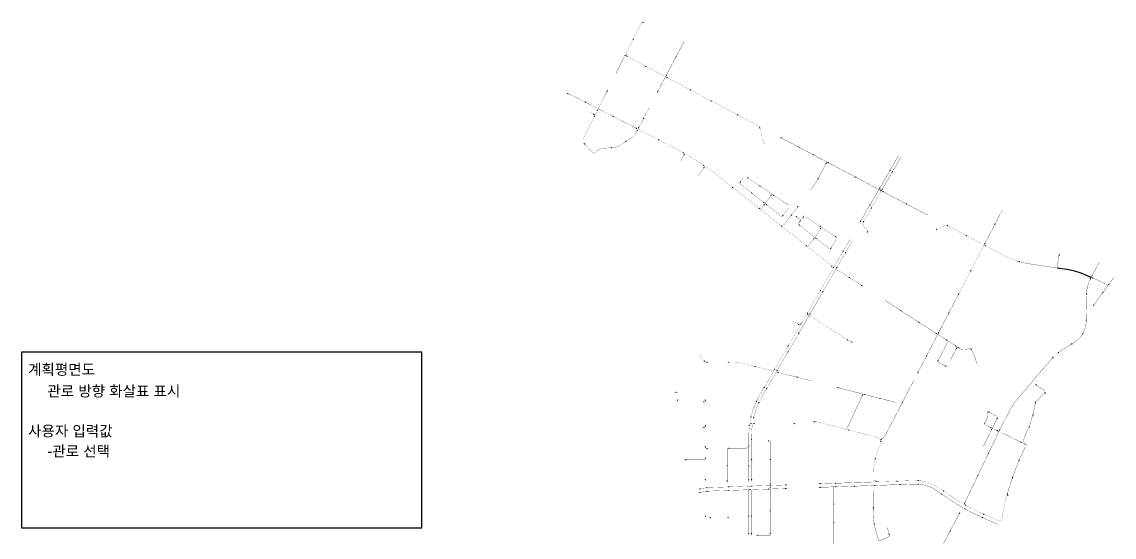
# Model space of a CAD drawing. Header units: millimetres. Extents: x 744 to 12754, y 1419 to 5926.
# Drawn here: x 744 to 4839, y 3994 to 5926 of the extents above; entities that cross this region are included whole.
import ezdxf

# ---------------------------------------------------------------- set-up
doc = ezdxf.new("R2010")
doc.units = ezdxf.units.MM
for name, color, linetype in [('01.우수 화살표', 7, 'Continuous'), ('01.우수관로', 6, 'Continuous'), ('01.우수암거', 200, 'Continuous'), ('도로흐름표시', 7, 'Continuous')]:
    doc.layers.add(name, color=color, linetype=linetype)
doc.styles.get("Standard").update_dxf_attribs({"font": 'arial.ttf'})

msp = doc.modelspace()

# ---------------------------------------------------------------- linework, layer by layer
at = {"layer": '01.우수 화살표', "color": 1}
for points in [[(3070.3, 5925.2), (3071.9, 5920.5), (3078.2, 5925.2)], [(3032.8, 5860), (3037.3, 5857.8), (3038.4, 5865.6)], [(3003, 5801.6), (3004.9, 5797), (3010.9, 5802.2)], [(3011.4, 5794), (3016.2, 5795.5), (3011.5, 5801.9)], [(3199, 5793.9), (3194.6, 5796.2), (3193.3, 5788.4)], [(3084.1, 5755.5), (3086.4, 5760), (3078.6, 5761.3)], [(3163.1, 5725.7), (3158.7, 5728.1), (3157.4, 5720.3)], [(3163, 5713.9), (3165.4, 5718.3), (3157.6, 5719.6)], [(2792.1, 5653.4), (2794.1, 5658), (2786.2, 5658.7)], [(2935, 5665.3), (2939.5, 5663.1), (2940.6, 5670.9)], [(3131.1, 5665.1), (3126.7, 5667.5), (3125.4, 5659.7)], [(3251.5, 5667.2), (3253.8, 5671.6), (3246, 5672.9)], [(2857.5, 5621.4), (2859.8, 5625.9), (2852, 5627.1)], [(3330.4, 5625.5), (3332.8, 5630), (3325, 5631.2)], [(2887.1, 5582.3), (2884.9, 5577.9), (2892.7, 5576.7)], [(2887.3, 5570.5), (2891.8, 5568.2), (2892.9, 5576.1)], [(2899.1, 5593.8), (2903.5, 5591.6), (2904.7, 5599.4)], [(2961.1, 5573.8), (2958.8, 5569.3), (2966.6, 5568.1)], [(3428.4, 5573.8), (3430.7, 5578.3), (3422.9, 5579.5)], [(3047.5, 5529.3), (3045.2, 5524.8), (3053, 5523.6)], [(3059.4, 5529.3), (3055, 5531.6), (3053.7, 5523.8)], [(3078.1, 5564.7), (3073.7, 5567), (3072.4, 5559.2)], [(3508.8, 5525.6), (3513.6, 5526.9), (3509.3, 5533.5)], [(3047.5, 5517.5), (3051.9, 5515.2), (3053.2, 5523)], [(3592.5, 5487.2), (3594.8, 5491.6), (3587, 5492.9)], [(2853, 5465.1), (2856.6, 5468.6), (2849.6, 5472.3)], [(2952.4, 5456.2), (2952.7, 5451.2), (2960.1, 5454.2)], [(3005.6, 5478.4), (3008.3, 5474.2), (3013.2, 5480.4)], [(3130.1, 5486.8), (3127.8, 5482.3), (3135.6, 5481.1)], [(3658.3, 5452.5), (3660.6, 5456.9), (3652.8, 5458.2)], [(3223.8, 5437.9), (3221.3, 5433.6), (3229, 5432)], [(3223.3, 5426.1), (3227.7, 5423.6), (3229.2, 5431.3)], [(3711.4, 5424.5), (3713.7, 5428.9), (3705.9, 5430.2)], [(3299.5, 5391), (3296.6, 5386.9), (3304.2, 5384.7)], [(3298, 5379.3), (3302.1, 5376.4), (3304.3, 5384)], [(3756.3, 5394.5), (3760.8, 5392.2), (3762, 5400)], [(3768.2, 5394.5), (3770.5, 5398.9), (3762.7, 5400.2)], [(4002.1, 5369.3), (3997.7, 5371.8), (3996.1, 5364.1)], [(4010.9, 5364.1), (4006.6, 5366.7), (4005, 5358.9)], [(3440.9, 5325.4), (3437, 5328.5), (3434.3, 5321.1)], [(3466.3, 5337), (3469, 5341.2), (3461.4, 5343.2)], [(3726.3, 5337.5), (3730.7, 5335.2), (3732, 5343)], [(3870.5, 5340.5), (3872.9, 5344.9), (3865.1, 5346.2)], [(3408.6, 5307.9), (3405.5, 5304), (3413, 5301.3)], [(3479.9, 5287.6), (3476.8, 5283.7), (3484.3, 5281)], [(3511.6, 5306.7), (3514.4, 5310.9), (3506.8, 5313)], [(3963.7, 5303.1), (3959.3, 5305.6), (3957.7, 5297.8)], [(3963.4, 5291.5), (3965.7, 5295.9), (3957.9, 5297.2)], [(3972.7, 5298.3), (3968.4, 5300.8), (3966.8, 5293)], [(3972.5, 5286.7), (3974.8, 5291.1), (3967, 5292.4)], [(3525.5, 5251.7), (3522.4, 5247.8), (3529.8, 5245.1)], [(3523.4, 5240), (3527.3, 5236.9), (3529.9, 5244.4)], [(3534.9, 5237.9), (3538, 5241.8), (3530.6, 5244.5)], [(3549.9, 5274.8), (3553.9, 5271.8), (3556.4, 5279.3)], [(3562, 5273.1), (3564.8, 5277.3), (3557.2, 5279.4)], [(4060.8, 5240), (4063.1, 5244.5), (4055.3, 5245.8)], [(3508.3, 5229.3), (3505.2, 5225.3), (3512.7, 5222.7)], [(3600.2, 5199.8), (3596.3, 5202.8), (3593.7, 5195.4)], [(3625.9, 5201.3), (3629.9, 5198.2), (3632.4, 5205.7)], [(3649.5, 5232.3), (3653.5, 5229.2), (3656, 5236.7)], [(3926.8, 5239.5), (3922.5, 5242), (3920.9, 5234.3)], [(3932.1, 5228.3), (3927.8, 5230.8), (3926.2, 5223)], [(3590.8, 5164.2), (3587.7, 5160.3), (3595.1, 5157.6)], [(3648.5, 5191.5), (3651.5, 5195.6), (3644, 5198)], [(3658.5, 5160.8), (3661.6, 5164.7), (3654.1, 5167.4)], [(3658.2, 5177.7), (3662.2, 5174.7), (3664.8, 5182.2)], [(3670.7, 5194), (3674.6, 5191), (3677.2, 5198.5)], [(3736.7, 5162.3), (3734, 5158.1), (3741.6, 5156)], [(3891.7, 5179), (3887.4, 5181.5), (3885.8, 5173.7)], [(3902.7, 5177.5), (3898.4, 5180), (3896.8, 5172.3)], [(4215.4, 5158.5), (4217.7, 5162.9), (4209.9, 5164.2)], [(4395.8, 5168.4), (4391.3, 5170.7), (4390.1, 5162.9)], [(3735.5, 5150.5), (3739.6, 5147.7), (3741.7, 5155.3)], [(3795, 5123.3), (3792.2, 5119.1), (3799.9, 5117)], [(3917.7, 5138.8), (3913.5, 5141.6), (3911.4, 5134)], [(4172.9, 5144.5), (4177, 5147.4), (4170.6, 5152)], [(4286.3, 5121), (4288.6, 5125.4), (4280.8, 5126.7)], [(3685.1, 5089.8), (3682, 5085.9), (3689.4, 5083.2)], [(3710.2, 5112.8), (3714.4, 5110), (3716.5, 5117.6)], [(3721.5, 5111.1), (3724.6, 5115), (3717.2, 5117.7)], [(3780.7, 5078.1), (3776.4, 5080.6), (3774.8, 5072.9)], [(4357.7, 5095.2), (4353.3, 5097.5), (4352.1, 5089.7)], [(4357.7, 5083.3), (4360.1, 5087.7), (4352.3, 5089)], [(3826.5, 5066.5), (3822.2, 5069), (3820.6, 5061.3)], [(3835.3, 5061.4), (3831, 5063.9), (3829.4, 5056.1)], [(4630, 5050), (4634.8, 5048.5), (4634.6, 5056.4)], [(3782.6, 5012.5), (3777.6, 5011.5), (3781.5, 5004.6)], [(3789.9, 5003.2), (3789, 5008.1), (3782.1, 5004.2)], [(3802.7, 5005.1), (3798.4, 5007.6), (3796.8, 4999.8)], [(4484.7, 5023.9), (4486.1, 5028.7), (4478.2, 5028.4)], [(4632.9, 4999.2), (4633.7, 5004.1), (4625.9, 5002.8)], [(3845.7, 4970.7), (3843, 4966.5), (3850.7, 4964.6)], [(4305.1, 4994), (4300.7, 4996.3), (4299.5, 4988.5)], [(4747.5, 4962), (4751.9, 4959.7), (4753.2, 4967.5)], [(4759.4, 4973.8), (4755, 4976.2), (4753.7, 4968.4)], [(4759.9, 4962.6), (4761.8, 4967.2), (4753.9, 4967.7)], [(3741.2, 4919.5), (3736.9, 4922), (3735.3, 4914.2)], [(3750.1, 4914.3), (3745.7, 4916.8), (3744.1, 4909.1)], [(3892.6, 4940.6), (3889.9, 4936.4), (3897.6, 4934.4)], [(4822.1, 4941.7), (4818.1, 4944.6), (4815.7, 4937.1)], [(4259, 4905.2), (4254.6, 4907.5), (4253.4, 4899.7)], [(4733.8, 4903.4), (4738.8, 4903.3), (4736.4, 4910.9)], [(4800, 4911.4), (4796, 4914.3), (4793.6, 4906.8)], [(3691.6, 4836.6), (3686.8, 4835.3), (3691.2, 4828.7)], [(3701.8, 4831.2), (3697.5, 4833.7), (3695.9, 4825.9)], [(4039.2, 4846.4), (4036.5, 4842.2), (4044.1, 4840.2)], [(4222.2, 4834.2), (4217.7, 4836.6), (4216.5, 4828.7)], [(4765.6, 4864.3), (4761.6, 4867.2), (4759.2, 4859.7)], [(3656.5, 4794.4), (3654, 4790.1), (3661.8, 4788.5)], [(3668.4, 4793.9), (3664, 4796.4), (3662.4, 4788.7)], [(3690.3, 4831.9), (3687.6, 4827.7), (3695.2, 4825.8)], [(4106.5, 4803.1), (4103.8, 4798.9), (4111.4, 4797)], [(4736.9, 4809.4), (4731.9, 4809.5), (4734.2, 4802)], [(3659.8, 4758.6), (3655.4, 4761.1), (3653.8, 4753.4)], [(4172.4, 4760.7), (4169.7, 4756.5), (4177.4, 4754.6)], [(4183.7, 4760.2), (4179.3, 4762.5), (4178, 4754.7)], [(4724.3, 4755.8), (4720.2, 4758.6), (4718, 4751.1)], [(3620.8, 4711.8), (3616.5, 4714.4), (3614.9, 4706.6)], [(3839.2, 4736.7), (3836.5, 4732.5), (3844.2, 4730.6)], [(3853.8, 4728.8), (3851.7, 4724.3), (3859.6, 4723.4)], [(4211.7, 4735.5), (4209, 4731.3), (4216.7, 4729.3)], [(4245.5, 4713.8), (4242.8, 4709.5), (4250.5, 4707.6)], [(4683.2, 4717.4), (4680.6, 4721.6), (4675.5, 4715.5)], [(3619.6, 4689.4), (3615.3, 4691.9), (3613.7, 4684.2)], [(4139.2, 4674.5), (4134.7, 4676.8), (4133.5, 4669)], [(4245, 4701.4), (4249.4, 4699.1), (4250.6, 4706.9)], [(4256.2, 4700.9), (4259, 4705.1), (4251.3, 4707.1)], [(4302.2, 4694.9), (4306.6, 4697.2), (4300.9, 4702.7)], [(4605.8, 4667.2), (4609.2, 4663.5), (4613, 4670.5)], [(4633.1, 4684.7), (4630.2, 4688.8), (4625.6, 4682.3)], [(3303.3, 4657.5), (3299.5, 4654.2), (3306.3, 4650.2)], [(3314.6, 4647.3), (3314.6, 4652.3), (3307.1, 4649.8)], [(3396.9, 4647.3), (3396.9, 4652.3), (3389.4, 4649.8)], [(3494.5, 4631.1), (3495.8, 4635.9), (3487.9, 4635.4)], [(4182.7, 4657.5), (4178.3, 4659.9), (4177.1, 4652)], [(4206.4, 4639.1), (4204.1, 4634.6), (4211.9, 4633.4)], [(3568.7, 4622.1), (3566.8, 4626.7), (3560.8, 4621.5)], [(3579, 4619.3), (3574.6, 4621.8), (3573, 4614.1)], [(3579.9, 4609.2), (3581.2, 4614.1), (3573.3, 4613.5)], [(3652.3, 4590.7), (3653.5, 4595.6), (3645.6, 4595)], [(4106.9, 4612.4), (4102.5, 4614.7), (4101.2, 4606.9)], [(3530.5, 4556.1), (3526.1, 4558.6), (3524.5, 4550.9)], [(3539.4, 4551), (3535, 4553.5), (3533.4, 4545.8)], [(3805.2, 4551.6), (3806.5, 4556.5), (3798.6, 4555.9)], [(4547, 4561.7), (4550.3, 4565.5), (4543.1, 4568.6)], [(3194.6, 4540), (3194.6, 4535), (3202.1, 4537.5)], [(3205.1, 4509.8), (3200.1, 4509.8), (3202.6, 4502.3)], [(3309.1, 4509.8), (3304.1, 4509.8), (3306.6, 4502.3)], [(3501.1, 4503.5), (3496.5, 4505.6), (3495.7, 4497.7)], [(3892.1, 4524.4), (3896.6, 4522.3), (3897.5, 4530.1)], [(3904.9, 4526.2), (3906.1, 4531), (3898.2, 4530.5)], [(3962.3, 4511.5), (3963.5, 4516.3), (3955.7, 4515.8)], [(4578.6, 4531.9), (4583.5, 4532.5), (4580.2, 4539.7)], [(3298.6, 4504.3), (3298.6, 4499.3), (3306.1, 4501.8)], [(3510.4, 4499.4), (3505.9, 4501.4), (3505.1, 4493.5)], [(4048.3, 4499.6), (4043.8, 4501.9), (4042.6, 4494)], [(4370.3, 4459.8), (4372.7, 4464.2), (4364.9, 4465.5)], [(4539.6, 4498.6), (4543.5, 4495.5), (4546.2, 4503)], [(3480.8, 4446.6), (3475.9, 4447.7), (3476.7, 4439.8)], [(3490.8, 4444.4), (3485.9, 4445.5), (3486.7, 4437.6)], [(3717.4, 4423.8), (3717.4, 4428.8), (3709.9, 4426.3)], [(4358, 4423), (4353.5, 4425.1), (4352.5, 4417.3)], [(4397.7, 4439.1), (4402.2, 4436.9), (4403.3, 4444.7)], [(4531.4, 4450.9), (4536.3, 4449.9), (4535.4, 4457.7)], [(3298.6, 4407.2), (3298.6, 4402.2), (3306.1, 4404.7)], [(3309.1, 4412.7), (3304.1, 4412.7), (3306.6, 4405.2)], [(3467.5, 4413.8), (3470.8, 4410), (3474.8, 4416.8)], [(3475.3, 4422.2), (3475.3, 4417.2), (3482.8, 4419.7)], [(3491.3, 4417.2), (3491.3, 4422.2), (3483.8, 4419.7)], [(3637.3, 4422.2), (3637.3, 4417.2), (3644.8, 4419.7)], [(3845.1, 4392.9), (3846.3, 4397.8), (3838.4, 4397.2)], [(4376.2, 4408.1), (4374, 4403.6), (4381.9, 4402.6)], [(4376.5, 4396.3), (4381, 4394.1), (4382.1, 4401.9)], [(4401, 4396.1), (4398.8, 4391.6), (4406.7, 4390.6)], [(4412.9, 4396.5), (4408.4, 4398.7), (4407.3, 4390.9)], [(4517.8, 4406.3), (4522.5, 4404.8), (4522.4, 4412.7)], [(3482.2, 4362.7), (3477.2, 4362.7), (3479.7, 4355.2)], [(3541.6, 4357.2), (3541.6, 4352.2), (3549.1, 4354.7)], [(3963.5, 4350.1), (3967.7, 4352.8), (3961.5, 4357.7)], [(3969.3, 4360.4), (3966.5, 4364.6), (3961.6, 4358.4)], [(4489.2, 4353.7), (4487, 4349.2), (4494.9, 4348.2)], [(4504.1, 4346.5), (4501.9, 4342), (4509.8, 4341)], [(3309.1, 4334), (3304.1, 4334), (3306.6, 4326.5)], [(3314.6, 4323.5), (3314.6, 4328.5), (3307.1, 4326)], [(3396.5, 4325.6), (3395.2, 4330.5), (3388.6, 4326.2)], [(3473.1, 4336.3), (3469.5, 4339.8), (3466, 4332.7)], [(4371, 4309.1), (4366.5, 4311.2), (4365.6, 4303.4)], [(3234.7, 4281.7), (3234.7, 4286.7), (3227.2, 4284.2)], [(3309.1, 4292.2), (3304.1, 4292.2), (3306.6, 4284.7)], [(3390.6, 4263.8), (3385.6, 4263.8), (3388.1, 4256.3)], [(3472, 4263.8), (3467, 4263.8), (3469.5, 4256.3)], [(3482.2, 4286.7), (3477.2, 4286.7), (3479.7, 4279.2)], [(3552.1, 4286.7), (3547.1, 4286.7), (3549.6, 4279.2)], [(3940.4, 4286.5), (3945.2, 4285.2), (3944.8, 4293.1)], [(4486.4, 4283.6), (4481.8, 4285.5), (4481.2, 4277.6)], [(4331.2, 4225.6), (4326.7, 4227.8), (4325.7, 4219.9)], [(4461.3, 4218.4), (4456.6, 4220), (4456.6, 4212.1)], [(3289.3, 4173.3), (3287.9, 4178.1), (3281.4, 4173.7)], [(3309.1, 4212.1), (3304.1, 4212.1), (3306.6, 4204.6)], [(3314.9, 4177.3), (3314.2, 4182.3), (3307.1, 4178.8)], [(3390.6, 4206.6), (3385.6, 4206.6), (3388.1, 4199.1)], [(3396.2, 4180.2), (3396, 4185.2), (3388.6, 4182.4)], [(3472, 4210.7), (3467, 4210.7), (3469.5, 4203.2)], [(3482.7, 4183.1), (3482.5, 4188.1), (3475.1, 4185.4)], [(3482.2, 4211.7), (3477.2, 4211.7), (3479.7, 4204.2)], [(3552.1, 4195.9), (3547.1, 4195.9), (3549.6, 4188.4)], [(3547.1, 4179.9), (3552.1, 4179.9), (3549.6, 4187.4)], [(3605.3, 4192.3), (3605.5, 4187.3), (3612.9, 4190)], [(3605.5, 4179), (3605.6, 4174), (3613, 4176.8)], [(3738.5, 4191.8), (3738.3, 4196.8), (3730.9, 4194)], [(3738.7, 4178.5), (3738.6, 4183.5), (3731.1, 4180.8)], [(3796.4, 4193.8), (3796.2, 4198.8), (3788.8, 4196)], [(3796.5, 4180.5), (3796.3, 4185.5), (3788.9, 4182.7)], [(3867.3, 4182.9), (3867.2, 4187.9), (3859.8, 4185.2)], [(3944.2, 4185.5), (3944.1, 4190.5), (3936.7, 4187.8)], [(3946.8, 4200.5), (3950.2, 4204.1), (3943.1, 4207.5)], [(4026.8, 4201.6), (4026.6, 4206.6), (4019.2, 4203.8)], [(4037.2, 4188.7), (4037, 4193.7), (4029.6, 4190.9)], [(4106.6, 4190.3), (4106.8, 4195.3), (4099.2, 4193)], [(4107, 4203.6), (4107.1, 4208.6), (4099.5, 4206.2)], [(3289.2, 4159.6), (3287.8, 4164.4), (3281.3, 4159.9)], [(3314.9, 4164.1), (3314.2, 4169), (3307.1, 4165.5)], [(3396.4, 4166.9), (3396.3, 4171.9), (3388.8, 4169.2)], [(3471.7, 4174.5), (3471.8, 4169.5), (3479.2, 4172.3)], [(3541.5, 4176.9), (3541.7, 4171.9), (3549.1, 4174.6)], [(4192.5, 4153), (4195.3, 4157.2), (4187.7, 4159.3)], [(4199.9, 4164.1), (4202.7, 4168.2), (4195, 4170.3)], [(4441.9, 4158.7), (4437, 4160), (4437.5, 4152.1)], [(4437, 4154.1), (4437, 4149.1), (4444.5, 4151.6)], [(3790.9, 4120), (3785.9, 4120), (3788.4, 4112.5)], [(3938.7, 4105.4), (3933.7, 4105.4), (3936.2, 4097.9)], [(4280.1, 4097), (4282.6, 4101.4), (4274.9, 4102.9)], [(4282.4, 4123.3), (4277.8, 4125.5), (4276.9, 4117.6)], [(4282.3, 4111), (4284.8, 4115.3), (4277.1, 4116.9)], [(3309.1, 4075.2), (3304.1, 4075.2), (3306.6, 4067.7)], [(3327.8, 4064.7), (3327.8, 4069.7), (3320.3, 4067.2)], [(3394.2, 4064.7), (3394.2, 4069.7), (3386.7, 4067.2)], [(3472, 4075.2), (3467, 4075.2), (3469.5, 4067.7)], [(3482.2, 4075.2), (3477.2, 4075.2), (3479.7, 4067.7)], [(3552.1, 4094.4), (3547.1, 4094.4), (3549.6, 4086.9)], [(4255.9, 4082.8), (4260.4, 4080.4), (4261.6, 4088.2)], [(4346.3, 4064.6), (4348.4, 4069.1), (4340.6, 4070)], [(4351.8, 4076.7), (4353.9, 4081.2), (4346, 4082)], [(3790.9, 4050), (3785.9, 4050), (3788.4, 4042.5)], [(3941.8, 4046), (3936.9, 4045), (3940.8, 4038.2)], [(4221.2, 4016.9), (4225.6, 4014.5), (4226.9, 4022.3)], [(3472, 4009.6), (3467, 4009.6), (3469.5, 4002.1)], [(3482.2, 4009.6), (3477.2, 4009.6), (3479.7, 4002.1)], [(3504.7, 3999.1), (3504.7, 4004.1), (3497.2, 4001.6)], [(3552.1, 4009.6), (3547.1, 4009.6), (3549.6, 4002.1)], [(3997.4, 4008), (3992.5, 4006.7), (3996.9, 4000.1)]]:
    msp.add_solid(points, dxfattribs=at)
at = {"layer": '01.우수관로'}
for points, const_width in [([(3226.3, 5850.9), (3193.1, 5788)], 1), ([(2971.7, 5732.9), (3005.4, 5799.9), (3011.3, 5802.4)], 1), ([(3157.1, 5719.8), (3125.2, 5659.2)], 1), ([(2904.9, 5599.9), (2940.8, 5671.4)], 0.75), ([(2904.9, 5599.9), (2851.5, 5627.3)], 0.75), ([(2847.4, 5485.4), (2864.4, 5519.3), (2893.2, 5576.5)], 0.75), ([(2873.4, 5586.4), (2893.2, 5576.5)], 0.75), ([(2893.2, 5576.5), (2904.9, 5599.9)], 0.75), ([(2904.9, 5599.9), (2967.1, 5567.9)], 0.75), ([(3096.4, 5604.8), (3072.1, 5558.8)], 0.75), ([(2967.1, 5567.9), (3053.5, 5523.4)], 0.75), ([(3072.1, 5558.8), (3053.5, 5523.4)], 0.75), ([(3652.4, 5458.4), (3586.6, 5493.2)], 1), ([(2888.2, 5432), (2849.3, 5472.6)], 0.75), ([(3705.5, 5430.4), (3652.4, 5458.4)], 1), ([(3214.2, 5405), (3229.5, 5431.8)], 0.75), ([(3762.3, 5400.4), (3705.5, 5430.4)], 1), ([(4030.7, 5423.7), (3995.9, 5363.6)], 1), ([(4039.6, 5418.5), (4004.8, 5358.5)], 1), ([(3279.4, 5348), (3304.6, 5384.4)], 0.75), ([(3732.2, 5343.5), (3762.3, 5400.4)], 1), ([(3864.6, 5346.4), (3762.3, 5400.4)], 1), ([(3450.7, 5341.9), (3434, 5320.7)], 0.75), ([(3506.4, 5313.3), (3461, 5343.5)], 0.75), ([(3957.5, 5297.4), (3864.6, 5346.4)], 1), ([(3995.9, 5363.6), (3957.5, 5297.4)], 1), ([(4004.8, 5358.5), (3966.6, 5292.6)], 1), ([(3434, 5320.7), (3484.7, 5280.7)], 0.75), ([(3556.7, 5279.7), (3506.4, 5313.3)], 0.75), ([(3957.5, 5297.4), (3920.6, 5233.9)], 1), ([(3966.6, 5292.6), (3957.5, 5297.4)], 1), ([(4054.9, 5246), (3966.6, 5292.6)], 1), ([(3484.7, 5280.7), (3530.2, 5244.8)], 0.75), ([(3513.1, 5222.3), (3530.2, 5244.8)], 0.75), ([(3530.2, 5244.8), (3556.7, 5279.7)], 0.75), ([(3593.4, 5195), (3530.2, 5244.8)], 0.75), ([(3617.2, 5239.2), (3556.7, 5279.7)], 0.75), ([(4138.9, 5201.6), (4054.9, 5246)], 1), ([(3619, 5228.5), (3593.4, 5195)], 0.75), ([(3595.5, 5157.3), (3632.7, 5206.1)], 0.75), ([(3632.7, 5206.1), (3656.3, 5237.1)], 0.75), ([(3920.6, 5233.9), (3885.5, 5173.3)], 1), ([(4420.1, 5220.8), (4389.9, 5162.5)], 1), ([(3665.1, 5182.6), (3643.5, 5198.2)], 0.75), ([(3653.8, 5167.7), (3665.1, 5182.6)], 0.75), ([(3716.8, 5118), (3653.8, 5167.7)], 0.75), ([(3665.1, 5182.6), (3677.5, 5198.9)], 0.75), ([(3683.5, 5194.9), (3742, 5155.8)], 0.75), ([(4389.9, 5162.5), (4351.8, 5089.3)], 1), ([(3716.8, 5118), (3742, 5155.8)], 0.75), ([(3742, 5155.8), (3800.3, 5116.8)], 0.75), ([(3689.8, 5082.9), (3712.4, 5111.6), (3716.8, 5118)], 0.75), ([(3774.6, 5072.4), (3716.8, 5118)], 0.75), ([(3796.7, 5110.6), (3774.6, 5072.4)], 0.75), ([(3848.2, 5108.9), (3820.3, 5060.9)], 0.75), ([(3856.8, 5103.3), (3829.2, 5055.7)], 0.75), ([(3820.3, 5060.9), (3788.1, 5005.4), (3781.6, 5004.1)], 0.75), ([(3829.2, 5055.7), (3796.5, 4999.4)], 0.75), ([(3796.5, 4999.4), (3743.9, 4908.7)], 0.75), ([(3796.5, 4999.4), (3851.1, 4964.3)], 0.75), ([(4625.4, 5002.8), (4518.1, 5019.1), (4514.2, 5019.7), (4491.5, 5024.4), (4477.7, 5028.6)], 1), ([(4784.1, 5026), (4753.4, 4967.9)], 1), ([(3851.1, 4964.3), (3898, 4934.2)], 0.75), ([(4736.4, 4911.3), (4736.8, 4918.6), (4738.1, 4927.8), (4740.2, 4936.9), (4743, 4945.8), (4747.9, 4957.4), (4753.4, 4967.9)], 1), ([(4838.8, 4968.8), (4815.4, 4936.7)], 1), ([(4815.4, 4936.7), (4793.3, 4906.4)], 1), ([(3743.9, 4908.7), (3695.7, 4825.5)], 1), ([(3978.8, 4882.2), (4044.5, 4839.9)], 1), ([(4253.1, 4899.3), (4216.2, 4828.3)], 1), ([(4735.4, 4859.8), (4736.4, 4911.4)], 1), ([(4793.3, 4906.4), (4758.9, 4859.3)], 1), ([(4044.5, 4839.9), (4111.8, 4796.7)], 1), ([(4735.4, 4859.8), (4734.2, 4801.5)], 1), ([(3635.8, 4803.6), (3662.2, 4788.2)], 0.75), ([(3695.7, 4825.5), (3653.6, 4752.9)], 1), ([(4111.8, 4796.7), (4177.8, 4754.3)], 1), ([(4216.2, 4828.3), (4177.8, 4754.3)], 1), ([(3653.6, 4752.9), (3613.4, 4683.7)], 0.75), ([(4177.8, 4754.3), (4133.3, 4668.6)], 1), ([(4177.8, 4754.3), (4217.1, 4729)], 1), ([(4217.1, 4729), (4176.8, 4651.6)], 1), ([(4217.1, 4729), (4250.9, 4707.3)], 1), ([(3613.4, 4683.7), (3572.8, 4613.6)], 0.75), ([(4133.3, 4668.6), (4101, 4606.5)], 1), ([(4222.8, 4653.3), (4250.9, 4707.3)], 1), ([(4323.6, 4644.1), (4322, 4651.7), (4319.9, 4662.6), (4316.2, 4671.4), (4311.5, 4682.5), (4308.8, 4687.7), (4300.7, 4703.2)], 1), ([(4439.1, 4452.8), (4442.5, 4459.8), (4443, 4460.7), (4445.2, 4464.3), (4445.4, 4464.7), (4446, 4466), (4446.9, 4467.9), (4448.8, 4471.8), (4454, 4480.7), (4455.1, 4482.4), (4465.6, 4498.5), (4471.2, 4505.3), (4485.3, 4521.9), (4498.9, 4538.4), (4501.5, 4541.6), (4502.6, 4543), (4504, 4544.6), (4504.2, 4544.8), (4506.6, 4547.5), (4507.1, 4548), (4511.1, 4552.4), (4529.4, 4573.5), (4529.5, 4573.7), (4530.5, 4574.9), (4532.8, 4577.7), (4534, 4579.3), (4556.8, 4607.5), (4565.4, 4617.1), (4566.5, 4618.4), (4574.5, 4627.3), (4589.2, 4643.7), (4590.1, 4644.8), (4590.5, 4645.2), (4603.7, 4661.4), (4603.9, 4661.6), (4605.3, 4663.3), (4607.8, 4665.6), (4609.8, 4667.5), (4610.8, 4668.4), (4613.3, 4670.8)], 1), ([(3306.6, 4632.7), (3306.6, 4501.8)], 0.75), ([(4176.8, 4651.6), (4212.3, 4633.2)], 1), ([(3560.4, 4621.3), (3562.5, 4616.3), (3524.3, 4550.4)], 0.75), ([(3572.8, 4613.6), (3572.1, 4612.4), (3533.2, 4545.3)], 0.75), ([(3645.1, 4595.2), (3572.8, 4613.6)], 0.75), ([(3705.3, 4579.8), (3645.1, 4595.2)], 0.75), ([(3897.7, 4530.6), (3798.1, 4556)], 1), ([(4088.5, 4582.3), (4042.4, 4493.6)], 1), ([(3190.7, 4537.5), (3202.6, 4537.5)], 0.75), ([(3202.6, 4537.5), (3202.6, 4501.8)], 0.75), ([(3836, 4397.9), (3897.7, 4530.6)], 1), ([(3955.2, 4515.9), (3897.7, 4530.6)], 1), ([(4019.9, 4499.4), (3955.2, 4515.9)], 1), ([(3202.6, 4501.8), (3306.6, 4501.8)], 0.75), ([(3306.6, 4501.8), (3306.6, 4404.7)], 0.75), ([(4042.4, 4493.6), (3977.5, 4368.7), (3961.2, 4358.1)], 1), ([(4364.4, 4465.7), (4363.2, 4439.5), (4352.2, 4416.8)], 1), ([(4396.9, 4448.6), (4364.4, 4465.7)], 1), ([(4535.5, 4458.2), (4543.2, 4494), (4545.9, 4502.5), (4546.5, 4503.4)], 1), ([(4382.3, 4402.4), (4387.2, 4412.2), (4403.5, 4445.1)], 1), ([(4439.1, 4452.8), (4411.8, 4399.8), (4407.1, 4390.4)], 1), ([(4522.6, 4413.1), (4523.2, 4415.1), (4528.3, 4432.6), (4533.5, 4450.3), (4534.4, 4452.9), (4535.5, 4458.2)], 1), ([(3286.6, 4404.7), (3306.6, 4404.7)], 0.75), ([(3306.6, 4404.7), (3306.6, 4326)], 0.75), ([(4349.1, 4335.1), (4382.3, 4402.4)], 1), ([(4352.2, 4416.8), (4382.3, 4402.4)], 1), ([(4407.1, 4390.4), (4365.3, 4302.9)], 1), ([(4382.3, 4402.4), (4407.1, 4390.4)], 1), ([(4417.7, 4385.3), (4495.3, 4347.9)], 1), ([(4495.3, 4347.9), (4509.6, 4383.9), (4512.1, 4390.8), (4513.6, 4393.5), (4518.7, 4402.7), (4520, 4405.2), (4522.6, 4413.1)], 1), ([(3479.7, 4354.7), (3549.6, 4354.7)], 0.75), ([(3479.7, 4354.7), (3479.7, 4278.7)], 0.75), ([(3549.6, 4354.7), (3549.6, 4278.7)], 0.75), ([(4495.3, 4347.9), (4510.2, 4340.8)], 1), ([(3306.6, 4326), (3306.6, 4284.2)], 0.75), ([(3388.1, 4326), (3388.1, 4255.8)], 0.75), ([(3465.6, 4332.4), (3469.5, 4328.5), (3469.5, 4255.8)], 0.75), ([(4365.3, 4302.9), (4325.5, 4219.5)], 1), ([(3306.6, 4284.2), (3226.7, 4284.2)], 0.75), ([(3306.6, 4284.2), (3306.6, 4204.1)], 0.75), ([(3479.7, 4278.7), (3479.7, 4203.7)], 0.75), ([(3549.6, 4278.7), (3549.6, 4187.9)], 0.75), ([(3388.1, 4255.8), (3388.1, 4198.6)], 0.75), ([(3469.5, 4255.8), (3469.5, 4202.7)], 0.75), ([(4325.5, 4219.5), (4276.7, 4117.2)], 1), ([(3474.6, 4185.4), (3388.1, 4182.4)], 0.75), ([(3549.6, 4187.9), (3474.6, 4185.4)], 0.75), ([(3549.6, 4187.9), (3613.4, 4190.1)], 0.75), ([(3549.6, 4174.6), (3549.6, 4187.9)], 0.75), ([(3788.3, 4196), (3730.4, 4194)], 1), ([(3788.4, 4182.7), (3730.6, 4180.8)], 1), ([(3942.8, 4207.8), (3936.2, 4201), (3788.3, 4196)], 1), ([(3859.3, 4185.1), (3788.4, 4182.7)], 1), ([(3788.4, 4182.7), (3788.4, 4112)], 1), ([(3936.2, 4187.7), (3859.3, 4185.1)], 1), ([(4029.1, 4190.9), (3955.2, 4188.4), (3936.4, 4187.8), (3936.2, 4187.7)], 1), ([(3306.6, 4165.4), (3306.6, 4067.2)], 0.75), ([(3469.5, 4171.9), (3388.3, 4169.2)], 0.75), ([(3469.5, 4171.9), (3479.7, 4172.3)], 0.75), ([(3469.5, 4171.9), (3469.5, 4067.2)], 0.75), ([(3479.7, 4172.3), (3549.6, 4174.6)], 0.75), ([(3479.7, 4172.3), (3479.7, 4067.2)], 0.75), ([(3549.6, 4174.6), (3613.5, 4176.8)], 0.75), ([(3549.6, 4174.6), (3549.6, 4086.4)], 0.75), ([(3936.2, 4166.4), (3936.2, 4097.4)], 1), ([(3788.4, 4112), (3788.4, 4042)], 1), ([(3386.2, 4067.2), (3319.8, 4067.2)], 0.75), ([(3469.5, 4067.2), (3386.2, 4067.2)], 0.75), ([(3469.5, 4067.2), (3469.5, 4001.6)], 0.75), ([(3479.7, 4067.2), (3479.7, 4001.6)], 0.75), ([(3549.6, 4086.4), (3549.6, 4001.6)], 0.75), ([(4227.1, 4022.8), (4261.9, 4088.7)], 1), ([(4402.8, 4042.1), (4365.1, 4058.8), (4340.1, 4070.2)], 1), ([(3788.4, 4042), (3788.4, 3942)], 1), ([(3989, 4030.1), (3997, 3999.6)], 1), ([(3549.6, 4001.6), (3496.7, 4001.6)], 0.75)]:
    msp.add_lwpolyline(points, dxfattribs=dict(at, const_width=const_width))
msp.add_lwpolyline([(3193.1, 5788, 1, 1, 0), (3157.1, 5719.8, 0, 0, 0)], format="xyseb", dxfattribs=at)
for points, const_width in [([(2851.5, 5627.3), (2829.4, 5638.7, 0.016099), (2800.4, 5652.5), (2785.7, 5658.9)], 0.75), ([(3013.6, 5480.6), (3033.1, 5493.3, 0.126115), (3043.2, 5504.2), (3053.5, 5523.4)], 0.75), ([(2888.2, 5432), (2900.1, 5441.8, -0.158461), (2925.3, 5451.9), (2960.6, 5454.2)], 0.75), ([(2960.6, 5454.2, 0.120507), (2987.5, 5463.6), (3013.6, 5480.6)], 0.75), ([(3701.3, 5296.1), (3705.5, 5301.7, 0.041397), (3732.2, 5343.5, 0.039031)], 1), ([(4625.4, 5002.8), (4631.2, 5041.2, -0.037761), (4634.8, 5056.9, -0.037761)], 1), ([(4815.4, 4936.7), (4797.8, 4947.2, 0.03688), (4771.5, 4960.4), (4753.4, 4967.9)], 1), ([(4734.2, 4801.5, -0.148422), (4717.7, 4750.6, -0.140553)], 1), ([(4717.7, 4750.6, -0.100256), (4691.3, 4725.4), (4675.1, 4715.3)], 1), ([(4675.1, 4715.3), (4651.4, 4700.3, 0.018912), (4632.7, 4687.5), (4625.2, 4682)], 1), ([(4300.7, 4703.2), (4285.9, 4697.3, -0.242075), (4263.1, 4699.5), (4250.9, 4707.3)], 1), ([(3524.3, 4550.4), (3510.7, 4526.9, 0.027345), (3495.5, 4497.2)], 0.75), ([(4580.1, 4540.2, 0.226417), (4577.9, 4543.8), (4553.8, 4559.1), (4542.7, 4568.9)], 1), ([(3533.2, 4545.3), (3519.5, 4521.8, 0.027345), (3504.9, 4493.1)], 0.75), ([(4546.5, 4503.4), (4547.1, 4504.2), (4552.3, 4507.3), (4568.3, 4525.4), (4578.7, 4536.1, 0.226417), (4580.1, 4540.2)], 1), ([(3495.5, 4497.2, 0.050042), (3476.6, 4439.3)], 0.75), ([(3504.9, 4493.1, 0.050042), (3486.6, 4437.1, 0.050042)], 0.75), ([(3483.3, 4419.7, 0.039034), (3479.7, 4373.9), (3479.7, 4354.7)], 0.75), ([(4510.2, 4340.8), (4507.3, 4334.9, 0.016274), (4481, 4277.1, 0.015547)], 1), ([(4481, 4277.1, 0.01794), (4456.4, 4211.6)], 1), ([(3306.6, 4178.8, 0.03521), (3280.9, 4173.5)], 0.75), ([(3388.1, 4182.4), (3360.5, 4181.5), (3324.7, 4180.3, 0.024258), (3306.6, 4178.8)], 0.75), ([(4098.7, 4193, 0.014824), (4090.5, 4193), (4029.1, 4190.9)], 1), ([(4187.2, 4159.6), (4172.2, 4169.7, 0.142073), (4098.7, 4193, 0.142073)], 1), ([(4456.4, 4211.6, 0.006138), (4449.1, 4188.8), (4442.4, 4169.7, 0.004805), (4437.4, 4151.6)], 1), ([(3306.6, 4165.4, 0.038159), (3280.8, 4159.7)], 0.75), ([(3388.3, 4169.2), (3361, 4168.2), (3325.1, 4167, 0.026777), (3306.6, 4165.4)], 0.75), ([(4274.4, 4103.2, -0.017679), (4235, 4127.6), (4187.2, 4159.6)], 1), ([(3936.2, 4097.4), (3936.2, 4086.1, 0.048732), (3940.9, 4037.7, 0.045881)], 1), ([(4340.1, 4070.2), (4320.5, 4079.1), (4309.1, 4084.7, -0.014936), (4274.4, 4103.2, -0.014936)], 1), ([(3940.9, 4037.7, 0.022405), (3946.2, 4015.9), (3956.4, 3981)], 1), ([(4175.9, 3937.1), (4184.5, 3947.8, 0.047729), (4200.1, 3971.7), (4227.1, 4022.8)], 1), ([(3997, 3999.6), (3994.4, 3997, -0.123662), (3977.6, 3987.2), (3956.4, 3981)], 1)]:
    msp.add_lwpolyline(points, format="xyb", dxfattribs=dict(at, const_width=const_width))
msp.add_lwpolyline([(4753.4, 4967.9), (4715.2, 4983.7), (4692.3, 4991), (4674.7, 4994.9), (4668.8, 4996.2), (4662, 4997.3), (4625.4, 5002.8)], dxfattribs=at)
at = {"layer": '01.우수암거', "color": 2, "const_width": 0.5}
for points in [[(3038.7, 5866.1), (3066.4, 5921.3), (3078.7, 5925.3)], [(3011.3, 5802.4), (3009.5, 5808.1), (3038.7, 5866.1)], [(3078.2, 5761.5), (3013.5, 5795.6), (3011.3, 5802.4)], [(3157.1, 5719.8), (3078.2, 5761.5)], [(3245.6, 5673.1), (3157.1, 5719.8)], [(3324.5, 5631.5), (3245.6, 5673.1)], [(3422.5, 5579.8), (3324.5, 5631.5)], [(3509.2, 5534), (3422.5, 5579.8)], [(3530.3, 5467), (3525.8, 5470.5), (3509.2, 5534)], [(3053.5, 5523.4), (3136.1, 5480.9)], [(3413.4, 5301), (3513.1, 5222.3)], [(3966.6, 5292.6), (3926, 5222.6)], [(3513.1, 5222.3), (3595.5, 5157.3)], [(3926, 5222.6), (3896.5, 5171.8)], [(3896.5, 5171.8), (3900.4, 5157.2), (3913.6, 5148.7), (3915.7, 5140.3), (3911.1, 5133.6)], [(4209.5, 5164.4), (4203.5, 5163.7), (4181.1, 5147.6), (4172.7, 5149), (4170.3, 5152.4)], [(4280.4, 5127), (4209.5, 5164.4)], [(3595.5, 5157.3), (3689.8, 5082.9)], [(4351.8, 5089.3), (4280.4, 5127)], [(3689.8, 5082.9), (3780.2, 5011.7), (3781.6, 5004.1)], [(4351.8, 5089.3), (4299.2, 4988)], [(4477.7, 5028.6), (4469.2, 5031.1), (4439.4, 5043), (4351.8, 5089.3)], [(3781.6, 5004.1), (3783, 4996.6), (3735, 4913.8)], [(4299.2, 4988), (4253.1, 4899.3)], [(3735, 4913.8), (3689.4, 4835.2), (3691.3, 4828.2)], [(3689.8, 4828.9), (3685.2, 4827.9), (3662.2, 4788.2)], [(3691.3, 4828.2), (3695.7, 4825.5)], [(3695.7, 4825.5), (3844.6, 4730.3)], [(3662.2, 4788.2), (3614.6, 4706.2)], [(3844.6, 4730.3), (3860.1, 4723.2)], [(3281, 4679.7), (3306.6, 4649.8)], [(3614.6, 4706.2), (3567, 4624.2), (3560.4, 4621.3)], [(3388.9, 4649.8), (3306.6, 4649.8)], [(3560.4, 4621.3), (3553.7, 4618.5), (3487.4, 4635.5)], [(3837.9, 4397.3), (3724.5, 4426.3), (3709.4, 4426.3)], [(3475.2, 4417.1), (3478.1, 4419.7), (3483.3, 4419.7)], [(3628.3, 4419.7), (3483.3, 4419.7)], [(3628.3, 4419.7), (3645.3, 4419.7)], [(3961.2, 4358.1), (3955.2, 4367.4), (3837.9, 4397.3)], [(3469.5, 4354.7), (3469.5, 4336.2), (3465.6, 4332.4)], [(3388.1, 4326), (3306.6, 4326)], [(3465.6, 4332.4), (3461, 4327.8), (3394.9, 4327.8), (3388.1, 4326)], [(4018.7, 4203.8), (3954.8, 4201.6), (3949.4, 4201.4), (3942.8, 4207.8)], [(4417.6, 4058.9), (4408.2, 4054.2), (4370.5, 4070.9), (4345.6, 4082.2)]]:
    msp.add_lwpolyline(points, dxfattribs=at)
for points in [[(3136.1, 5480.9), (3191.9, 5452.1, -0.010673), (3229.5, 5431.8, -0.010673)], [(3229.5, 5431.8, -0.022218), (3304.6, 5384.4, -0.02151)], [(3304.6, 5384.4, -0.015245), (3353.6, 5348.1), (3413.4, 5301)], [(3487.4, 4635.5), (3458.2, 4642.9, 0.061881), (3403.7, 4649.8), (3388.9, 4649.8)], [(3469.5, 4354.7), (3469.5, 4373.9, -0.033465), (3472.2, 4414.6), (3475.2, 4417.1)], [(3944.9, 4293.6, -0.053619), (3964.3, 4343.4), (3967.2, 4348.9), (3961.2, 4358.1)], [(3942.8, 4207.8), (3936.2, 4214.2), (3936.2, 4228.1, -0.06632), (3944.9, 4293.6)], [(4099, 4206.3, 0.014824), (4090, 4206.2), (4018.7, 4203.8)], [(4194.6, 4170.6), (4179.5, 4180.7, 0.142073), (4099, 4206.3, 0.142073)], [(4276.7, 4117.2, -0.015722), (4242.3, 4138.6), (4194.6, 4170.6)], [(4345.6, 4082.2), (4326.2, 4091), (4314.9, 4096.6, -0.016893), (4276.7, 4117.2, -0.016893)]]:
    msp.add_lwpolyline(points, format="xyb", dxfattribs=at)
at = {"layer": '01.우수암거', "color": 2}
msp.add_lwpolyline([(4417.6, 4058.9, 0.5, 0.5, -0.023975), (4437.1, 4150.5, 0.5, 0.5, 0), (4437.4, 4151.6, 0.5, 0.5, 0), (4445, 4151.6, 0, 0, 0)], format="xyseb", dxfattribs=at)
at = {"layer": '도로흐름표시'}
msp.add_lwpolyline([(743.8, 4689.4), (2242.1, 4689.4), (2242.1, 4027.9), (743.8, 4027.9)], close=True, dxfattribs=at)

# ---------------------------------------------------------------- texts
for s, p in [('계획평면도 ', (767.2, 4602.7)), ('관로 방향 화살표 표시', (839.5, 4521.6)), ('사용자 입력값', (767.2, 4372)), ('-관로 선택', (839.5, 4296.4))]:
    msp.add_text(s, height=40).set_placement(p)

doc.saveas('drawing.dxf')
